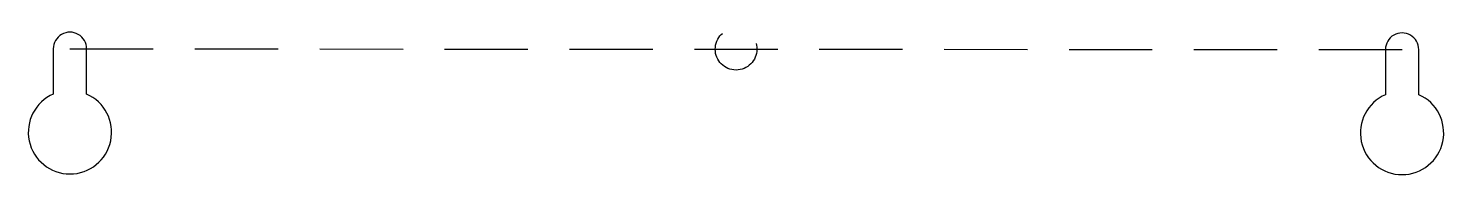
# Model space of a CAD drawing. Header units: inches. Extents: x -4.25 to 4.25, y -0.75 to 0.12.
import ezdxf

# ---------------------------------------------------------------- set-up
doc = ezdxf.new("R2010")
doc.units = ezdxf.units.IN
doc.linetypes.add('DASHED', pattern=[0.75, 0.5, -0.25])
doc.layers.get('0').update_dxf_attribs({"linetype": 'CONTINUOUS'})

msp = doc.modelspace()

# ---------------------------------------------------------------- linework, layer by layer
at = {"linetype": 'DASHED'}
msp.add_line((-4, 0.002), (4, -0.002), dxfattribs=at)
for points in [[(-3.9, 0.002, 1), (-4.1, 0.0021), (-4.1001, -0.2688, 4.791288), (-3.9001, -0.2689)], [(3.8999, -0.2728, 4.791288), (4.0999, -0.2729), (4.1, -0.0021, 1), (3.9, -0.002)]]:
    msp.add_lwpolyline(points, format="xyb", close=True)
msp.add_circle((0, 0), 0.125, dxfattribs=at)

doc.saveas('drawing.dxf')
